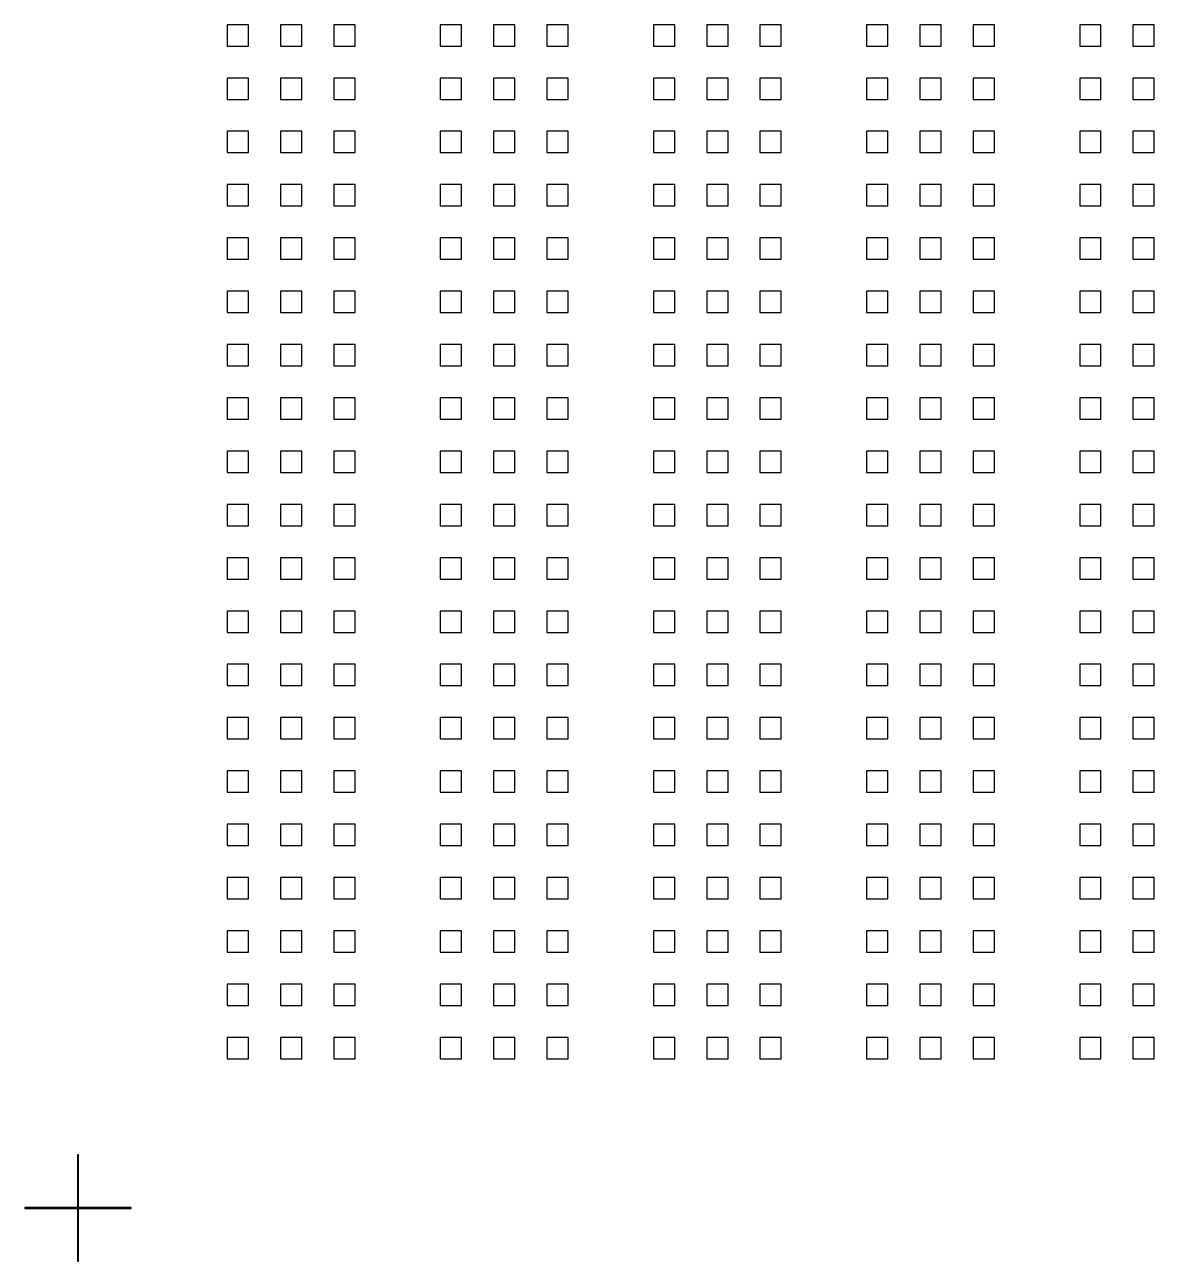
# Model space of a CAD drawing. Extents: x -5117 to 5117, y -2981 to 8396.
# Drawn here: x -5117 to -2594, y -2981 to -220 of the extents above; entities that cross this region are included whole.
import ezdxf

# ---------------------------------------------------------------- set-up
doc = ezdxf.new("R2010")
doc.units = 0
doc.layers.get('0').update_dxf_attribs({"linetype": 'CONTINUOUS'})

msp = doc.modelspace()

# ---------------------------------------------------------------- linework, layer by layer
at = {"color": 7}
for points in [[(-4617.477336, -219.66736), (-4665.080195, -219.66736), (-4665.080195, -267.27022), (-4617.477336, -267.27022)], [(-4498.470188, -219.66736), (-4546.073047, -219.66736), (-4546.073047, -267.27022), (-4498.470188, -267.27022)], [(-4379.46304, -219.66736), (-4427.0659, -219.66736), (-4427.0659, -267.27022), (-4379.46304, -267.27022)], [(-4141.448745, -219.66736), (-4189.051604, -219.66736), (-4189.051604, -267.27022), (-4141.448745, -267.27022)], [(-4022.441597, -219.66736), (-4070.044456, -219.66736), (-4070.044456, -267.27022), (-4022.441597, -267.27022)], [(-3903.434449, -219.66736), (-3951.037308, -219.66736), (-3951.037308, -267.27022), (-3903.434449, -267.27022)], [(-3665.420153, -219.66736), (-3713.023013, -219.66736), (-3713.023013, -267.27022), (-3665.420153, -267.27022)], [(-3546.413006, -219.66736), (-3594.015865, -219.66736), (-3594.015865, -267.27022), (-3546.413006, -267.27022)], [(-3427.405858, -219.66736), (-3475.008717, -219.66736), (-3475.008717, -267.27022), (-3427.405858, -267.27022)], [(-3189.391562, -219.66736), (-3236.994421, -219.66736), (-3236.994421, -267.27022), (-3189.391562, -267.27022)], [(-3070.384414, -219.66736), (-3117.987273, -219.66736), (-3117.987273, -267.27022), (-3070.384414, -267.27022)], [(-2951.377266, -219.66736), (-2998.980126, -219.66736), (-2998.980126, -267.27022), (-2951.377266, -267.27022)], [(-2713.362971, -219.66736), (-2760.96583, -219.66736), (-2760.96583, -267.27022), (-2713.362971, -267.27022)], [(-2594.355823, -219.66736), (-2641.958682, -219.66736), (-2641.958682, -267.27022), (-2594.355823, -267.27022)], [(-4617.477336, -338.674508), (-4665.080195, -338.674508), (-4665.080195, -386.277367), (-4617.477336, -386.277367)], [(-4498.470188, -338.674508), (-4546.073047, -338.674508), (-4546.073047, -386.277367), (-4498.470188, -386.277367)], [(-4379.46304, -338.674508), (-4427.0659, -338.674508), (-4427.0659, -386.277367), (-4379.46304, -386.277367)], [(-4141.448745, -338.674508), (-4189.051604, -338.674508), (-4189.051604, -386.277367), (-4141.448745, -386.277367)], [(-4022.441597, -338.674508), (-4070.044456, -338.674508), (-4070.044456, -386.277367), (-4022.441597, -386.277367)], [(-3903.434449, -338.674508), (-3951.037308, -338.674508), (-3951.037308, -386.277367), (-3903.434449, -386.277367)], [(-3665.420153, -338.674508), (-3713.023013, -338.674508), (-3713.023013, -386.277367), (-3665.420153, -386.277367)], [(-3546.413006, -338.674508), (-3594.015865, -338.674508), (-3594.015865, -386.277367), (-3546.413006, -386.277367)], [(-3427.405858, -338.674508), (-3475.008717, -338.674508), (-3475.008717, -386.277367), (-3427.405858, -386.277367)], [(-3189.391562, -338.674508), (-3236.994421, -338.674508), (-3236.994421, -386.277367), (-3189.391562, -386.277367)], [(-3070.384414, -338.674508), (-3117.987273, -338.674508), (-3117.987273, -386.277367), (-3070.384414, -386.277367)], [(-2951.377266, -338.674508), (-2998.980126, -338.674508), (-2998.980126, -386.277367), (-2951.377266, -386.277367)], [(-2713.362971, -338.674508), (-2760.96583, -338.674508), (-2760.96583, -386.277367), (-2713.362971, -386.277367)], [(-2594.355823, -338.674508), (-2641.958682, -338.674508), (-2641.958682, -386.277367), (-2594.355823, -386.277367)], [(-4617.477336, -457.681656), (-4665.080195, -457.681656), (-4665.080195, -505.284515), (-4617.477336, -505.284515)], [(-4498.470188, -457.681656), (-4546.073047, -457.681656), (-4546.073047, -505.284515), (-4498.470188, -505.284515)], [(-4379.46304, -457.681656), (-4427.0659, -457.681656), (-4427.0659, -505.284515), (-4379.46304, -505.284515)], [(-4141.448745, -457.681656), (-4189.051604, -457.681656), (-4189.051604, -505.284515), (-4141.448745, -505.284515)], [(-4022.441597, -457.681656), (-4070.044456, -457.681656), (-4070.044456, -505.284515), (-4022.441597, -505.284515)], [(-3903.434449, -457.681656), (-3951.037308, -457.681656), (-3951.037308, -505.284515), (-3903.434449, -505.284515)], [(-3665.420153, -457.681656), (-3713.023013, -457.681656), (-3713.023013, -505.284515), (-3665.420153, -505.284515)], [(-3546.413006, -457.681656), (-3594.015865, -457.681656), (-3594.015865, -505.284515), (-3546.413006, -505.284515)], [(-3427.405858, -457.681656), (-3475.008717, -457.681656), (-3475.008717, -505.284515), (-3427.405858, -505.284515)], [(-3189.391562, -457.681656), (-3236.994421, -457.681656), (-3236.994421, -505.284515), (-3189.391562, -505.284515)], [(-3070.384414, -457.681656), (-3117.987273, -457.681656), (-3117.987273, -505.284515), (-3070.384414, -505.284515)], [(-2951.377266, -457.681656), (-2998.980126, -457.681656), (-2998.980126, -505.284515), (-2951.377266, -505.284515)], [(-2713.362971, -457.681656), (-2760.96583, -457.681656), (-2760.96583, -505.284515), (-2713.362971, -505.284515)], [(-2594.355823, -457.681656), (-2641.958682, -457.681656), (-2641.958682, -505.284515), (-2594.355823, -505.284515)], [(-4617.477336, -576.688804), (-4665.080195, -576.688804), (-4665.080195, -624.291663), (-4617.477336, -624.291663)], [(-4498.470188, -576.688804), (-4546.073047, -576.688804), (-4546.073047, -624.291663), (-4498.470188, -624.291663)], [(-4379.46304, -576.688804), (-4427.0659, -576.688804), (-4427.0659, -624.291663), (-4379.46304, -624.291663)], [(-4141.448745, -576.688804), (-4189.051604, -576.688804), (-4189.051604, -624.291663), (-4141.448745, -624.291663)], [(-4022.441597, -576.688804), (-4070.044456, -576.688804), (-4070.044456, -624.291663), (-4022.441597, -624.291663)], [(-3903.434449, -576.688804), (-3951.037308, -576.688804), (-3951.037308, -624.291663), (-3903.434449, -624.291663)], [(-3665.420153, -576.688804), (-3713.023013, -576.688804), (-3713.023013, -624.291663), (-3665.420153, -624.291663)], [(-3546.413006, -576.688804), (-3594.015865, -576.688804), (-3594.015865, -624.291663), (-3546.413006, -624.291663)], [(-3427.405858, -576.688804), (-3475.008717, -576.688804), (-3475.008717, -624.291663), (-3427.405858, -624.291663)], [(-3189.391562, -576.688804), (-3236.994421, -576.688804), (-3236.994421, -624.291663), (-3189.391562, -624.291663)], [(-3070.384414, -576.688804), (-3117.987273, -576.688804), (-3117.987273, -624.291663), (-3070.384414, -624.291663)], [(-2951.377266, -576.688804), (-2998.980126, -576.688804), (-2998.980126, -624.291663), (-2951.377266, -624.291663)], [(-2713.362971, -576.688804), (-2760.96583, -576.688804), (-2760.96583, -624.291663), (-2713.362971, -624.291663)], [(-2594.355823, -576.688804), (-2641.958682, -576.688804), (-2641.958682, -624.291663), (-2594.355823, -624.291663)], [(-4617.477336, -695.695952), (-4665.080195, -695.695952), (-4665.080195, -743.298811), (-4617.477336, -743.298811)], [(-4498.470188, -695.695952), (-4546.073047, -695.695952), (-4546.073047, -743.298811), (-4498.470188, -743.298811)], [(-4379.46304, -695.695952), (-4427.0659, -695.695952), (-4427.0659, -743.298811), (-4379.46304, -743.298811)], [(-4141.448745, -695.695952), (-4189.051604, -695.695952), (-4189.051604, -743.298811), (-4141.448745, -743.298811)], [(-4022.441597, -695.695952), (-4070.044456, -695.695952), (-4070.044456, -743.298811), (-4022.441597, -743.298811)], [(-3903.434449, -695.695952), (-3951.037308, -695.695952), (-3951.037308, -743.298811), (-3903.434449, -743.298811)], [(-3665.420153, -695.695952), (-3713.023013, -695.695952), (-3713.023013, -743.298811), (-3665.420153, -743.298811)], [(-3546.413006, -695.695952), (-3594.015865, -695.695952), (-3594.015865, -743.298811), (-3546.413006, -743.298811)], [(-3427.405858, -695.695952), (-3475.008717, -695.695952), (-3475.008717, -743.298811), (-3427.405858, -743.298811)], [(-3189.391562, -695.695952), (-3236.994421, -695.695952), (-3236.994421, -743.298811), (-3189.391562, -743.298811)], [(-3070.384414, -695.695952), (-3117.987273, -695.695952), (-3117.987273, -743.298811), (-3070.384414, -743.298811)], [(-2951.377266, -695.695952), (-2998.980126, -695.695952), (-2998.980126, -743.298811), (-2951.377266, -743.298811)], [(-2713.362971, -695.695952), (-2760.96583, -695.695952), (-2760.96583, -743.298811), (-2713.362971, -743.298811)], [(-2594.355823, -695.695952), (-2641.958682, -695.695952), (-2641.958682, -743.298811), (-2594.355823, -743.298811)], [(-4617.477336, -814.7031), (-4665.080195, -814.7031), (-4665.080195, -862.305959), (-4617.477336, -862.305959)], [(-4498.470188, -814.7031), (-4546.073047, -814.7031), (-4546.073047, -862.305959), (-4498.470188, -862.305959)], [(-4379.46304, -814.7031), (-4427.0659, -814.7031), (-4427.0659, -862.305959), (-4379.46304, -862.305959)], [(-4141.448745, -814.7031), (-4189.051604, -814.7031), (-4189.051604, -862.305959), (-4141.448745, -862.305959)], [(-4022.441597, -814.7031), (-4070.044456, -814.7031), (-4070.044456, -862.305959), (-4022.441597, -862.305959)], [(-3903.434449, -814.7031), (-3951.037308, -814.7031), (-3951.037308, -862.305959), (-3903.434449, -862.305959)], [(-3665.420153, -814.7031), (-3713.023013, -814.7031), (-3713.023013, -862.305959), (-3665.420153, -862.305959)], [(-3546.413006, -814.7031), (-3594.015865, -814.7031), (-3594.015865, -862.305959), (-3546.413006, -862.305959)], [(-3427.405858, -814.7031), (-3475.008717, -814.7031), (-3475.008717, -862.305959), (-3427.405858, -862.305959)], [(-3189.391562, -814.7031), (-3236.994421, -814.7031), (-3236.994421, -862.305959), (-3189.391562, -862.305959)], [(-3070.384414, -814.7031), (-3117.987273, -814.7031), (-3117.987273, -862.305959), (-3070.384414, -862.305959)], [(-2951.377266, -814.7031), (-2998.980126, -814.7031), (-2998.980126, -862.305959), (-2951.377266, -862.305959)], [(-2713.362971, -814.7031), (-2760.96583, -814.7031), (-2760.96583, -862.305959), (-2713.362971, -862.305959)], [(-2594.355823, -814.7031), (-2641.958682, -814.7031), (-2641.958682, -862.305959), (-2594.355823, -862.305959)], [(-4617.477336, -933.710247), (-4665.080195, -933.710247), (-4665.080195, -981.313107), (-4617.477336, -981.313107)], [(-4498.470188, -933.710247), (-4546.073047, -933.710247), (-4546.073047, -981.313107), (-4498.470188, -981.313107)], [(-4379.46304, -933.710247), (-4427.0659, -933.710247), (-4427.0659, -981.313107), (-4379.46304, -981.313107)], [(-4141.448745, -933.710247), (-4189.051604, -933.710247), (-4189.051604, -981.313107), (-4141.448745, -981.313107)], [(-4022.441597, -933.710247), (-4070.044456, -933.710247), (-4070.044456, -981.313107), (-4022.441597, -981.313107)], [(-3903.434449, -933.710247), (-3951.037308, -933.710247), (-3951.037308, -981.313107), (-3903.434449, -981.313107)], [(-3665.420153, -933.710247), (-3713.023013, -933.710247), (-3713.023013, -981.313107), (-3665.420153, -981.313107)], [(-3546.413006, -933.710247), (-3594.015865, -933.710247), (-3594.015865, -981.313107), (-3546.413006, -981.313107)], [(-3427.405858, -933.710247), (-3475.008717, -933.710247), (-3475.008717, -981.313107), (-3427.405858, -981.313107)], [(-3189.391562, -933.710247), (-3236.994421, -933.710247), (-3236.994421, -981.313107), (-3189.391562, -981.313107)], [(-3070.384414, -933.710247), (-3117.987273, -933.710247), (-3117.987273, -981.313107), (-3070.384414, -981.313107)], [(-2951.377266, -933.710247), (-2998.980126, -933.710247), (-2998.980126, -981.313107), (-2951.377266, -981.313107)], [(-2713.362971, -933.710247), (-2760.96583, -933.710247), (-2760.96583, -981.313107), (-2713.362971, -981.313107)], [(-2594.355823, -933.710247), (-2641.958682, -933.710247), (-2641.958682, -981.313107), (-2594.355823, -981.313107)], [(-4617.477336, -1052.717395), (-4665.080195, -1052.717395), (-4665.080195, -1100.320254), (-4617.477336, -1100.320254)], [(-4498.470188, -1052.717395), (-4546.073047, -1052.717395), (-4546.073047, -1100.320254), (-4498.470188, -1100.320254)], [(-4379.46304, -1052.717395), (-4427.0659, -1052.717395), (-4427.0659, -1100.320254), (-4379.46304, -1100.320254)], [(-4141.448745, -1052.717395), (-4189.051604, -1052.717395), (-4189.051604, -1100.320254), (-4141.448745, -1100.320254)], [(-4022.441597, -1052.717395), (-4070.044456, -1052.717395), (-4070.044456, -1100.320254), (-4022.441597, -1100.320254)], [(-3903.434449, -1052.717395), (-3951.037308, -1052.717395), (-3951.037308, -1100.320254), (-3903.434449, -1100.320254)], [(-3665.420153, -1052.717395), (-3713.023013, -1052.717395), (-3713.023013, -1100.320254), (-3665.420153, -1100.320254)], [(-3546.413006, -1052.717395), (-3594.015865, -1052.717395), (-3594.015865, -1100.320254), (-3546.413006, -1100.320254)], [(-3427.405858, -1052.717395), (-3475.008717, -1052.717395), (-3475.008717, -1100.320254), (-3427.405858, -1100.320254)], [(-3189.391562, -1052.717395), (-3236.994421, -1052.717395), (-3236.994421, -1100.320254), (-3189.391562, -1100.320254)], [(-3070.384414, -1052.717395), (-3117.987273, -1052.717395), (-3117.987273, -1100.320254), (-3070.384414, -1100.320254)], [(-2951.377266, -1052.717395), (-2998.980126, -1052.717395), (-2998.980126, -1100.320254), (-2951.377266, -1100.320254)], [(-2713.362971, -1052.717395), (-2760.96583, -1052.717395), (-2760.96583, -1100.320254), (-2713.362971, -1100.320254)], [(-2594.355823, -1052.717395), (-2641.958682, -1052.717395), (-2641.958682, -1100.320254), (-2594.355823, -1100.320254)], [(-4617.477336, -1171.724543), (-4665.080195, -1171.724543), (-4665.080195, -1219.327402), (-4617.477336, -1219.327402)], [(-4498.470188, -1171.724543), (-4546.073047, -1171.724543), (-4546.073047, -1219.327402), (-4498.470188, -1219.327402)], [(-4379.46304, -1171.724543), (-4427.0659, -1171.724543), (-4427.0659, -1219.327402), (-4379.46304, -1219.327402)], [(-4141.448745, -1171.724543), (-4189.051604, -1171.724543), (-4189.051604, -1219.327402), (-4141.448745, -1219.327402)], [(-4022.441597, -1171.724543), (-4070.044456, -1171.724543), (-4070.044456, -1219.327402), (-4022.441597, -1219.327402)], [(-3903.434449, -1171.724543), (-3951.037308, -1171.724543), (-3951.037308, -1219.327402), (-3903.434449, -1219.327402)], [(-3665.420153, -1171.724543), (-3713.023013, -1171.724543), (-3713.023013, -1219.327402), (-3665.420153, -1219.327402)], [(-3546.413006, -1171.724543), (-3594.015865, -1171.724543), (-3594.015865, -1219.327402), (-3546.413006, -1219.327402)], [(-3427.405858, -1171.724543), (-3475.008717, -1171.724543), (-3475.008717, -1219.327402), (-3427.405858, -1219.327402)], [(-3189.391562, -1171.724543), (-3236.994421, -1171.724543), (-3236.994421, -1219.327402), (-3189.391562, -1219.327402)], [(-3070.384414, -1171.724543), (-3117.987273, -1171.724543), (-3117.987273, -1219.327402), (-3070.384414, -1219.327402)], [(-2951.377266, -1171.724543), (-2998.980126, -1171.724543), (-2998.980126, -1219.327402), (-2951.377266, -1219.327402)], [(-2713.362971, -1171.724543), (-2760.96583, -1171.724543), (-2760.96583, -1219.327402), (-2713.362971, -1219.327402)], [(-2594.355823, -1171.724543), (-2641.958682, -1171.724543), (-2641.958682, -1219.327402), (-2594.355823, -1219.327402)], [(-4617.477336, -1290.731691), (-4665.080195, -1290.731691), (-4665.080195, -1338.33455), (-4617.477336, -1338.33455)], [(-4498.470188, -1290.731691), (-4546.073047, -1290.731691), (-4546.073047, -1338.33455), (-4498.470188, -1338.33455)], [(-4379.46304, -1290.731691), (-4427.0659, -1290.731691), (-4427.0659, -1338.33455), (-4379.46304, -1338.33455)], [(-4141.448745, -1290.731691), (-4189.051604, -1290.731691), (-4189.051604, -1338.33455), (-4141.448745, -1338.33455)], [(-4022.441597, -1290.731691), (-4070.044456, -1290.731691), (-4070.044456, -1338.33455), (-4022.441597, -1338.33455)], [(-3903.434449, -1290.731691), (-3951.037308, -1290.731691), (-3951.037308, -1338.33455), (-3903.434449, -1338.33455)], [(-3665.420153, -1290.731691), (-3713.023013, -1290.731691), (-3713.023013, -1338.33455), (-3665.420153, -1338.33455)], [(-3546.413006, -1290.731691), (-3594.015865, -1290.731691), (-3594.015865, -1338.33455), (-3546.413006, -1338.33455)], [(-3427.405858, -1290.731691), (-3475.008717, -1290.731691), (-3475.008717, -1338.33455), (-3427.405858, -1338.33455)], [(-3189.391562, -1290.731691), (-3236.994421, -1290.731691), (-3236.994421, -1338.33455), (-3189.391562, -1338.33455)], [(-3070.384414, -1290.731691), (-3117.987273, -1290.731691), (-3117.987273, -1338.33455), (-3070.384414, -1338.33455)], [(-2951.377266, -1290.731691), (-2998.980126, -1290.731691), (-2998.980126, -1338.33455), (-2951.377266, -1338.33455)], [(-2713.362971, -1290.731691), (-2760.96583, -1290.731691), (-2760.96583, -1338.33455), (-2713.362971, -1338.33455)], [(-2594.355823, -1290.731691), (-2641.958682, -1290.731691), (-2641.958682, -1338.33455), (-2594.355823, -1338.33455)], [(-4617.477336, -1409.738839), (-4665.080195, -1409.738839), (-4665.080195, -1457.341698), (-4617.477336, -1457.341698)], [(-4498.470188, -1409.738839), (-4546.073047, -1409.738839), (-4546.073047, -1457.341698), (-4498.470188, -1457.341698)], [(-4379.46304, -1409.738839), (-4427.0659, -1409.738839), (-4427.0659, -1457.341698), (-4379.46304, -1457.341698)], [(-4141.448745, -1409.738839), (-4189.051604, -1409.738839), (-4189.051604, -1457.341698), (-4141.448745, -1457.341698)], [(-4022.441597, -1409.738839), (-4070.044456, -1409.738839), (-4070.044456, -1457.341698), (-4022.441597, -1457.341698)], [(-3903.434449, -1409.738839), (-3951.037308, -1409.738839), (-3951.037308, -1457.341698), (-3903.434449, -1457.341698)], [(-3665.420153, -1409.738839), (-3713.023013, -1409.738839), (-3713.023013, -1457.341698), (-3665.420153, -1457.341698)], [(-3546.413006, -1409.738839), (-3594.015865, -1409.738839), (-3594.015865, -1457.341698), (-3546.413006, -1457.341698)], [(-3427.405858, -1409.738839), (-3475.008717, -1409.738839), (-3475.008717, -1457.341698), (-3427.405858, -1457.341698)], [(-3189.391562, -1409.738839), (-3236.994421, -1409.738839), (-3236.994421, -1457.341698), (-3189.391562, -1457.341698)], [(-3070.384414, -1409.738839), (-3117.987273, -1409.738839), (-3117.987273, -1457.341698), (-3070.384414, -1457.341698)], [(-2951.377266, -1409.738839), (-2998.980126, -1409.738839), (-2998.980126, -1457.341698), (-2951.377266, -1457.341698)], [(-2713.362971, -1409.738839), (-2760.96583, -1409.738839), (-2760.96583, -1457.341698), (-2713.362971, -1457.341698)], [(-2594.355823, -1409.738839), (-2641.958682, -1409.738839), (-2641.958682, -1457.341698), (-2594.355823, -1457.341698)], [(-4617.477336, -1528.745987), (-4665.080195, -1528.745987), (-4665.080195, -1576.348846), (-4617.477336, -1576.348846)], [(-4498.470188, -1528.745987), (-4546.073047, -1528.745987), (-4546.073047, -1576.348846), (-4498.470188, -1576.348846)], [(-4379.46304, -1528.745987), (-4427.0659, -1528.745987), (-4427.0659, -1576.348846), (-4379.46304, -1576.348846)], [(-4141.448745, -1528.745987), (-4189.051604, -1528.745987), (-4189.051604, -1576.348846), (-4141.448745, -1576.348846)], [(-4022.441597, -1528.745987), (-4070.044456, -1528.745987), (-4070.044456, -1576.348846), (-4022.441597, -1576.348846)], [(-3903.434449, -1528.745987), (-3951.037308, -1528.745987), (-3951.037308, -1576.348846), (-3903.434449, -1576.348846)], [(-3665.420153, -1528.745987), (-3713.023013, -1528.745987), (-3713.023013, -1576.348846), (-3665.420153, -1576.348846)], [(-3546.413006, -1528.745987), (-3594.015865, -1528.745987), (-3594.015865, -1576.348846), (-3546.413006, -1576.348846)], [(-3427.405858, -1528.745987), (-3475.008717, -1528.745987), (-3475.008717, -1576.348846), (-3427.405858, -1576.348846)], [(-3189.391562, -1528.745987), (-3236.994421, -1528.745987), (-3236.994421, -1576.348846), (-3189.391562, -1576.348846)], [(-3070.384414, -1528.745987), (-3117.987273, -1528.745987), (-3117.987273, -1576.348846), (-3070.384414, -1576.348846)], [(-2951.377266, -1528.745987), (-2998.980126, -1528.745987), (-2998.980126, -1576.348846), (-2951.377266, -1576.348846)], [(-2713.362971, -1528.745987), (-2760.96583, -1528.745987), (-2760.96583, -1576.348846), (-2713.362971, -1576.348846)], [(-2594.355823, -1528.745987), (-2641.958682, -1528.745987), (-2641.958682, -1576.348846), (-2594.355823, -1576.348846)], [(-4617.477336, -1647.753134), (-4665.080195, -1647.753134), (-4665.080195, -1695.355994), (-4617.477336, -1695.355994)], [(-4498.470188, -1647.753134), (-4546.073047, -1647.753134), (-4546.073047, -1695.355994), (-4498.470188, -1695.355994)], [(-4379.46304, -1647.753134), (-4427.0659, -1647.753134), (-4427.0659, -1695.355994), (-4379.46304, -1695.355994)], [(-4141.448745, -1647.753134), (-4189.051604, -1647.753134), (-4189.051604, -1695.355994), (-4141.448745, -1695.355994)], [(-4022.441597, -1647.753134), (-4070.044456, -1647.753134), (-4070.044456, -1695.355994), (-4022.441597, -1695.355994)], [(-3903.434449, -1647.753134), (-3951.037308, -1647.753134), (-3951.037308, -1695.355994), (-3903.434449, -1695.355994)], [(-3665.420153, -1647.753134), (-3713.023013, -1647.753134), (-3713.023013, -1695.355994), (-3665.420153, -1695.355994)], [(-3546.413006, -1647.753134), (-3594.015865, -1647.753134), (-3594.015865, -1695.355994), (-3546.413006, -1695.355994)], [(-3427.405858, -1647.753134), (-3475.008717, -1647.753134), (-3475.008717, -1695.355994), (-3427.405858, -1695.355994)], [(-3189.391562, -1647.753134), (-3236.994421, -1647.753134), (-3236.994421, -1695.355994), (-3189.391562, -1695.355994)], [(-3070.384414, -1647.753134), (-3117.987273, -1647.753134), (-3117.987273, -1695.355994), (-3070.384414, -1695.355994)], [(-2951.377266, -1647.753134), (-2998.980126, -1647.753134), (-2998.980126, -1695.355994), (-2951.377266, -1695.355994)], [(-2713.362971, -1647.753134), (-2760.96583, -1647.753134), (-2760.96583, -1695.355994), (-2713.362971, -1695.355994)], [(-2594.355823, -1647.753134), (-2641.958682, -1647.753134), (-2641.958682, -1695.355994), (-2594.355823, -1695.355994)], [(-4617.477336, -1766.760282), (-4665.080195, -1766.760282), (-4665.080195, -1814.363141), (-4617.477336, -1814.363141)], [(-4498.470188, -1766.760282), (-4546.073047, -1766.760282), (-4546.073047, -1814.363141), (-4498.470188, -1814.363141)], [(-4379.46304, -1766.760282), (-4427.0659, -1766.760282), (-4427.0659, -1814.363141), (-4379.46304, -1814.363141)], [(-4141.448745, -1766.760282), (-4189.051604, -1766.760282), (-4189.051604, -1814.363141), (-4141.448745, -1814.363141)], [(-4022.441597, -1766.760282), (-4070.044456, -1766.760282), (-4070.044456, -1814.363141), (-4022.441597, -1814.363141)], [(-3903.434449, -1766.760282), (-3951.037308, -1766.760282), (-3951.037308, -1814.363141), (-3903.434449, -1814.363141)], [(-3665.420153, -1766.760282), (-3713.023013, -1766.760282), (-3713.023013, -1814.363141), (-3665.420153, -1814.363141)], [(-3546.413006, -1766.760282), (-3594.015865, -1766.760282), (-3594.015865, -1814.363141), (-3546.413006, -1814.363141)], [(-3427.405858, -1766.760282), (-3475.008717, -1766.760282), (-3475.008717, -1814.363141), (-3427.405858, -1814.363141)], [(-3189.391562, -1766.760282), (-3236.994421, -1766.760282), (-3236.994421, -1814.363141), (-3189.391562, -1814.363141)], [(-3070.384414, -1766.760282), (-3117.987273, -1766.760282), (-3117.987273, -1814.363141), (-3070.384414, -1814.363141)], [(-2951.377266, -1766.760282), (-2998.980126, -1766.760282), (-2998.980126, -1814.363141), (-2951.377266, -1814.363141)], [(-2713.362971, -1766.760282), (-2760.96583, -1766.760282), (-2760.96583, -1814.363141), (-2713.362971, -1814.363141)], [(-2594.355823, -1766.760282), (-2641.958682, -1766.760282), (-2641.958682, -1814.363141), (-2594.355823, -1814.363141)], [(-4617.477336, -1885.76743), (-4665.080195, -1885.76743), (-4665.080195, -1933.370289), (-4617.477336, -1933.370289)], [(-4498.470188, -1885.76743), (-4546.073047, -1885.76743), (-4546.073047, -1933.370289), (-4498.470188, -1933.370289)], [(-4379.46304, -1885.76743), (-4427.0659, -1885.76743), (-4427.0659, -1933.370289), (-4379.46304, -1933.370289)], [(-4141.448745, -1885.76743), (-4189.051604, -1885.76743), (-4189.051604, -1933.370289), (-4141.448745, -1933.370289)], [(-4022.441597, -1885.76743), (-4070.044456, -1885.76743), (-4070.044456, -1933.370289), (-4022.441597, -1933.370289)], [(-3903.434449, -1885.76743), (-3951.037308, -1885.76743), (-3951.037308, -1933.370289), (-3903.434449, -1933.370289)], [(-3665.420153, -1885.76743), (-3713.023013, -1885.76743), (-3713.023013, -1933.370289), (-3665.420153, -1933.370289)], [(-3546.413006, -1885.76743), (-3594.015865, -1885.76743), (-3594.015865, -1933.370289), (-3546.413006, -1933.370289)], [(-3427.405858, -1885.76743), (-3475.008717, -1885.76743), (-3475.008717, -1933.370289), (-3427.405858, -1933.370289)], [(-3189.391562, -1885.76743), (-3236.994421, -1885.76743), (-3236.994421, -1933.370289), (-3189.391562, -1933.370289)], [(-3070.384414, -1885.76743), (-3117.987273, -1885.76743), (-3117.987273, -1933.370289), (-3070.384414, -1933.370289)], [(-2951.377266, -1885.76743), (-2998.980126, -1885.76743), (-2998.980126, -1933.370289), (-2951.377266, -1933.370289)], [(-2713.362971, -1885.76743), (-2760.96583, -1885.76743), (-2760.96583, -1933.370289), (-2713.362971, -1933.370289)], [(-2594.355823, -1885.76743), (-2641.958682, -1885.76743), (-2641.958682, -1933.370289), (-2594.355823, -1933.370289)], [(-4617.477336, -2004.774578), (-4665.080195, -2004.774578), (-4665.080195, -2052.377437), (-4617.477336, -2052.377437)], [(-4498.470188, -2004.774578), (-4546.073047, -2004.774578), (-4546.073047, -2052.377437), (-4498.470188, -2052.377437)], [(-4379.46304, -2004.774578), (-4427.0659, -2004.774578), (-4427.0659, -2052.377437), (-4379.46304, -2052.377437)], [(-4141.448745, -2004.774578), (-4189.051604, -2004.774578), (-4189.051604, -2052.377437), (-4141.448745, -2052.377437)], [(-4022.441597, -2004.774578), (-4070.044456, -2004.774578), (-4070.044456, -2052.377437), (-4022.441597, -2052.377437)], [(-3903.434449, -2004.774578), (-3951.037308, -2004.774578), (-3951.037308, -2052.377437), (-3903.434449, -2052.377437)], [(-3665.420153, -2004.774578), (-3713.023013, -2004.774578), (-3713.023013, -2052.377437), (-3665.420153, -2052.377437)], [(-3546.413006, -2004.774578), (-3594.015865, -2004.774578), (-3594.015865, -2052.377437), (-3546.413006, -2052.377437)], [(-3427.405858, -2004.774578), (-3475.008717, -2004.774578), (-3475.008717, -2052.377437), (-3427.405858, -2052.377437)], [(-3189.391562, -2004.774578), (-3236.994421, -2004.774578), (-3236.994421, -2052.377437), (-3189.391562, -2052.377437)], [(-3070.384414, -2004.774578), (-3117.987273, -2004.774578), (-3117.987273, -2052.377437), (-3070.384414, -2052.377437)], [(-2951.377266, -2004.774578), (-2998.980126, -2004.774578), (-2998.980126, -2052.377437), (-2951.377266, -2052.377437)], [(-2713.362971, -2004.774578), (-2760.96583, -2004.774578), (-2760.96583, -2052.377437), (-2713.362971, -2052.377437)], [(-2594.355823, -2004.774578), (-2641.958682, -2004.774578), (-2641.958682, -2052.377437), (-2594.355823, -2052.377437)], [(-4617.477336, -2123.781726), (-4665.080195, -2123.781726), (-4665.080195, -2171.384585), (-4617.477336, -2171.384585)], [(-4498.470188, -2123.781726), (-4546.073047, -2123.781726), (-4546.073047, -2171.384585), (-4498.470188, -2171.384585)], [(-4379.46304, -2123.781726), (-4427.0659, -2123.781726), (-4427.0659, -2171.384585), (-4379.46304, -2171.384585)], [(-4141.448745, -2123.781726), (-4189.051604, -2123.781726), (-4189.051604, -2171.384585), (-4141.448745, -2171.384585)], [(-4022.441597, -2123.781726), (-4070.044456, -2123.781726), (-4070.044456, -2171.384585), (-4022.441597, -2171.384585)], [(-3903.434449, -2123.781726), (-3951.037308, -2123.781726), (-3951.037308, -2171.384585), (-3903.434449, -2171.384585)], [(-3665.420153, -2123.781726), (-3713.023013, -2123.781726), (-3713.023013, -2171.384585), (-3665.420153, -2171.384585)], [(-3546.413006, -2123.781726), (-3594.015865, -2123.781726), (-3594.015865, -2171.384585), (-3546.413006, -2171.384585)], [(-3427.405858, -2123.781726), (-3475.008717, -2123.781726), (-3475.008717, -2171.384585), (-3427.405858, -2171.384585)], [(-3189.391562, -2123.781726), (-3236.994421, -2123.781726), (-3236.994421, -2171.384585), (-3189.391562, -2171.384585)], [(-3070.384414, -2123.781726), (-3117.987273, -2123.781726), (-3117.987273, -2171.384585), (-3070.384414, -2171.384585)], [(-2951.377266, -2123.781726), (-2998.980126, -2123.781726), (-2998.980126, -2171.384585), (-2951.377266, -2171.384585)], [(-2713.362971, -2123.781726), (-2760.96583, -2123.781726), (-2760.96583, -2171.384585), (-2713.362971, -2171.384585)], [(-2594.355823, -2123.781726), (-2641.958682, -2123.781726), (-2641.958682, -2171.384585), (-2594.355823, -2171.384585)], [(-4617.477336, -2242.788874), (-4665.080195, -2242.788874), (-4665.080195, -2290.391733), (-4617.477336, -2290.391733)], [(-4498.470188, -2242.788874), (-4546.073047, -2242.788874), (-4546.073047, -2290.391733), (-4498.470188, -2290.391733)], [(-4379.46304, -2242.788874), (-4427.0659, -2242.788874), (-4427.0659, -2290.391733), (-4379.46304, -2290.391733)], [(-4141.448745, -2242.788874), (-4189.051604, -2242.788874), (-4189.051604, -2290.391733), (-4141.448745, -2290.391733)], [(-4022.441597, -2242.788874), (-4070.044456, -2242.788874), (-4070.044456, -2290.391733), (-4022.441597, -2290.391733)], [(-3903.434449, -2242.788874), (-3951.037308, -2242.788874), (-3951.037308, -2290.391733), (-3903.434449, -2290.391733)], [(-3665.420153, -2242.788874), (-3713.023013, -2242.788874), (-3713.023013, -2290.391733), (-3665.420153, -2290.391733)], [(-3546.413006, -2242.788874), (-3594.015865, -2242.788874), (-3594.015865, -2290.391733), (-3546.413006, -2290.391733)], [(-3427.405858, -2242.788874), (-3475.008717, -2242.788874), (-3475.008717, -2290.391733), (-3427.405858, -2290.391733)], [(-3189.391562, -2242.788874), (-3236.994421, -2242.788874), (-3236.994421, -2290.391733), (-3189.391562, -2290.391733)], [(-3070.384414, -2242.788874), (-3117.987273, -2242.788874), (-3117.987273, -2290.391733), (-3070.384414, -2290.391733)], [(-2951.377266, -2242.788874), (-2998.980126, -2242.788874), (-2998.980126, -2290.391733), (-2951.377266, -2290.391733)], [(-2713.362971, -2242.788874), (-2760.96583, -2242.788874), (-2760.96583, -2290.391733), (-2713.362971, -2290.391733)], [(-2594.355823, -2242.788874), (-2641.958682, -2242.788874), (-2641.958682, -2290.391733), (-2594.355823, -2290.391733)], [(-4617.477336, -2361.796021), (-4665.080195, -2361.796021), (-4665.080195, -2409.398881), (-4617.477336, -2409.398881)], [(-4498.470188, -2361.796021), (-4546.073047, -2361.796021), (-4546.073047, -2409.398881), (-4498.470188, -2409.398881)], [(-4379.46304, -2361.796021), (-4427.0659, -2361.796021), (-4427.0659, -2409.398881), (-4379.46304, -2409.398881)], [(-4141.448745, -2361.796021), (-4189.051604, -2361.796021), (-4189.051604, -2409.398881), (-4141.448745, -2409.398881)], [(-4022.441597, -2361.796021), (-4070.044456, -2361.796021), (-4070.044456, -2409.398881), (-4022.441597, -2409.398881)], [(-3903.434449, -2361.796021), (-3951.037308, -2361.796021), (-3951.037308, -2409.398881), (-3903.434449, -2409.398881)], [(-3665.420153, -2361.796021), (-3713.023013, -2361.796021), (-3713.023013, -2409.398881), (-3665.420153, -2409.398881)], [(-3546.413006, -2361.796021), (-3594.015865, -2361.796021), (-3594.015865, -2409.398881), (-3546.413006, -2409.398881)], [(-3427.405858, -2361.796021), (-3475.008717, -2361.796021), (-3475.008717, -2409.398881), (-3427.405858, -2409.398881)], [(-3189.391562, -2361.796021), (-3236.994421, -2361.796021), (-3236.994421, -2409.398881), (-3189.391562, -2409.398881)], [(-3070.384414, -2361.796021), (-3117.987273, -2361.796021), (-3117.987273, -2409.398881), (-3070.384414, -2409.398881)], [(-2951.377266, -2361.796021), (-2998.980126, -2361.796021), (-2998.980126, -2409.398881), (-2951.377266, -2409.398881)], [(-2713.362971, -2361.796021), (-2760.96583, -2361.796021), (-2760.96583, -2409.398881), (-2713.362971, -2409.398881)], [(-2594.355823, -2361.796021), (-2641.958682, -2361.796021), (-2641.958682, -2409.398881), (-2594.355823, -2409.398881)], [(-4617.477336, -2480.803169), (-4665.080195, -2480.803169), (-4665.080195, -2528.406028), (-4617.477336, -2528.406028)], [(-4498.470188, -2480.803169), (-4546.073047, -2480.803169), (-4546.073047, -2528.406028), (-4498.470188, -2528.406028)], [(-4379.46304, -2480.803169), (-4427.0659, -2480.803169), (-4427.0659, -2528.406028), (-4379.46304, -2528.406028)], [(-4141.448745, -2480.803169), (-4189.051604, -2480.803169), (-4189.051604, -2528.406028), (-4141.448745, -2528.406028)], [(-4022.441597, -2480.803169), (-4070.044456, -2480.803169), (-4070.044456, -2528.406028), (-4022.441597, -2528.406028)], [(-3903.434449, -2480.803169), (-3951.037308, -2480.803169), (-3951.037308, -2528.406028), (-3903.434449, -2528.406028)], [(-3665.420153, -2480.803169), (-3713.023013, -2480.803169), (-3713.023013, -2528.406028), (-3665.420153, -2528.406028)], [(-3546.413006, -2480.803169), (-3594.015865, -2480.803169), (-3594.015865, -2528.406028), (-3546.413006, -2528.406028)], [(-3427.405858, -2480.803169), (-3475.008717, -2480.803169), (-3475.008717, -2528.406028), (-3427.405858, -2528.406028)], [(-3189.391562, -2480.803169), (-3236.994421, -2480.803169), (-3236.994421, -2528.406028), (-3189.391562, -2528.406028)], [(-3070.384414, -2480.803169), (-3117.987273, -2480.803169), (-3117.987273, -2528.406028), (-3070.384414, -2528.406028)], [(-2951.377266, -2480.803169), (-2998.980126, -2480.803169), (-2998.980126, -2528.406028), (-2951.377266, -2528.406028)], [(-2713.362971, -2480.803169), (-2760.96583, -2480.803169), (-2760.96583, -2528.406028), (-2713.362971, -2528.406028)], [(-2594.355823, -2480.803169), (-2641.958682, -2480.803169), (-2641.958682, -2528.406028), (-2594.355823, -2528.406028)], [(-4997.110138, -2862.816114), (-4879.293061, -2862.816114), (-4879.293061, -2860.435971), (-4997.110138, -2860.435971), (-4997.110138, -2742.618895), (-4999.490281, -2742.618895), (-4999.490281, -2860.435971), (-5117.307357, -2860.435971), (-5117.307357, -2862.816114), (-4999.490281, -2862.816114), (-4999.490281, -2980.63319), (-4997.110138, -2980.63319)]]:
    msp.add_lwpolyline(points, close=True, dxfattribs=at)

doc.saveas('drawing.dxf')
